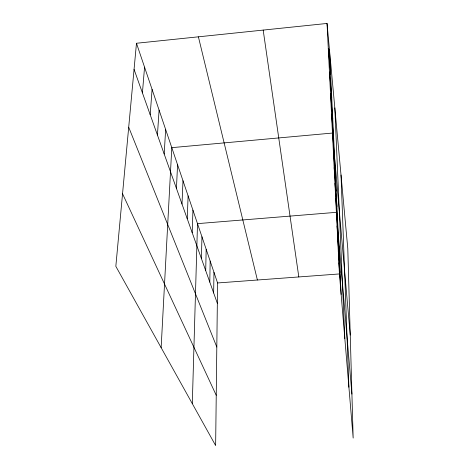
<?xml version="1.0" encoding="UTF-8"?>
<svg xmlns="http://www.w3.org/2000/svg" width="469" height="469" viewBox="0 0 469 469"><rect width="100%" height="100%" fill="white"/><g stroke="black" fill="none" stroke-linecap="round" stroke-linejoin="round"><path stroke-width="0.7" d="M136.473 43.259L217.575 282.965L215.64 445.55L115.831 266.316L136.473 43.259L327.04 23.45L347.787 248.453L353.169 438.058L339.415 273.937L327.04 23.45M213.659 292.967L213.97 272.296M209.795 282.103L210.171 261.075M205.715 270.654L206.172 249.262M201.412 258.571L201.957 236.798M192.302 403.633L197.508 223.643L336.367 212.334L351.92 394.107M192.196 232.677L192.941 210.141M187.248 218.788L188.11 195.872M182.007 204.062L182.992 180.747M176.438 188.421L177.563 164.707M161.137 347.676L171.795 147.653L332.451 133.055L350.243 335.059M164.191 154.014L165.651 129.491M157.432 135.037L159.091 110.109M150.197 114.706L152.079 89.374M142.424 92.88L144.558 67.149M217.575 282.965L339.415 273.937M122.55 193.756L216.238 395.285M128.705 127.216L216.813 347.031M134.058 69.377L217.335 303.291M198.399 36.822L257.393 280.016M263.179 30.086L298.812 276.945M328.282 48.6L330.639 74.46M329.431 71.962L331.735 97.441M330.51 93.724L332.756 118.809M331.513 114.043L333.705 138.724M333.336 150.883L335.423 174.767M334.163 167.638L336.203 191.123M334.942 183.408L336.935 206.501M335.675 198.281L337.627 220.987M337.047 226.023L338.911 247.96M337.686 238.967L339.515 260.529M338.29 251.237L340.084 272.43M338.864 262.88L340.617 283.716M329.455 49.679L341.127 294.426M334.825 107.876L344.826 338.536M341.016 175.007L348.907 387.253"/></g></svg>
